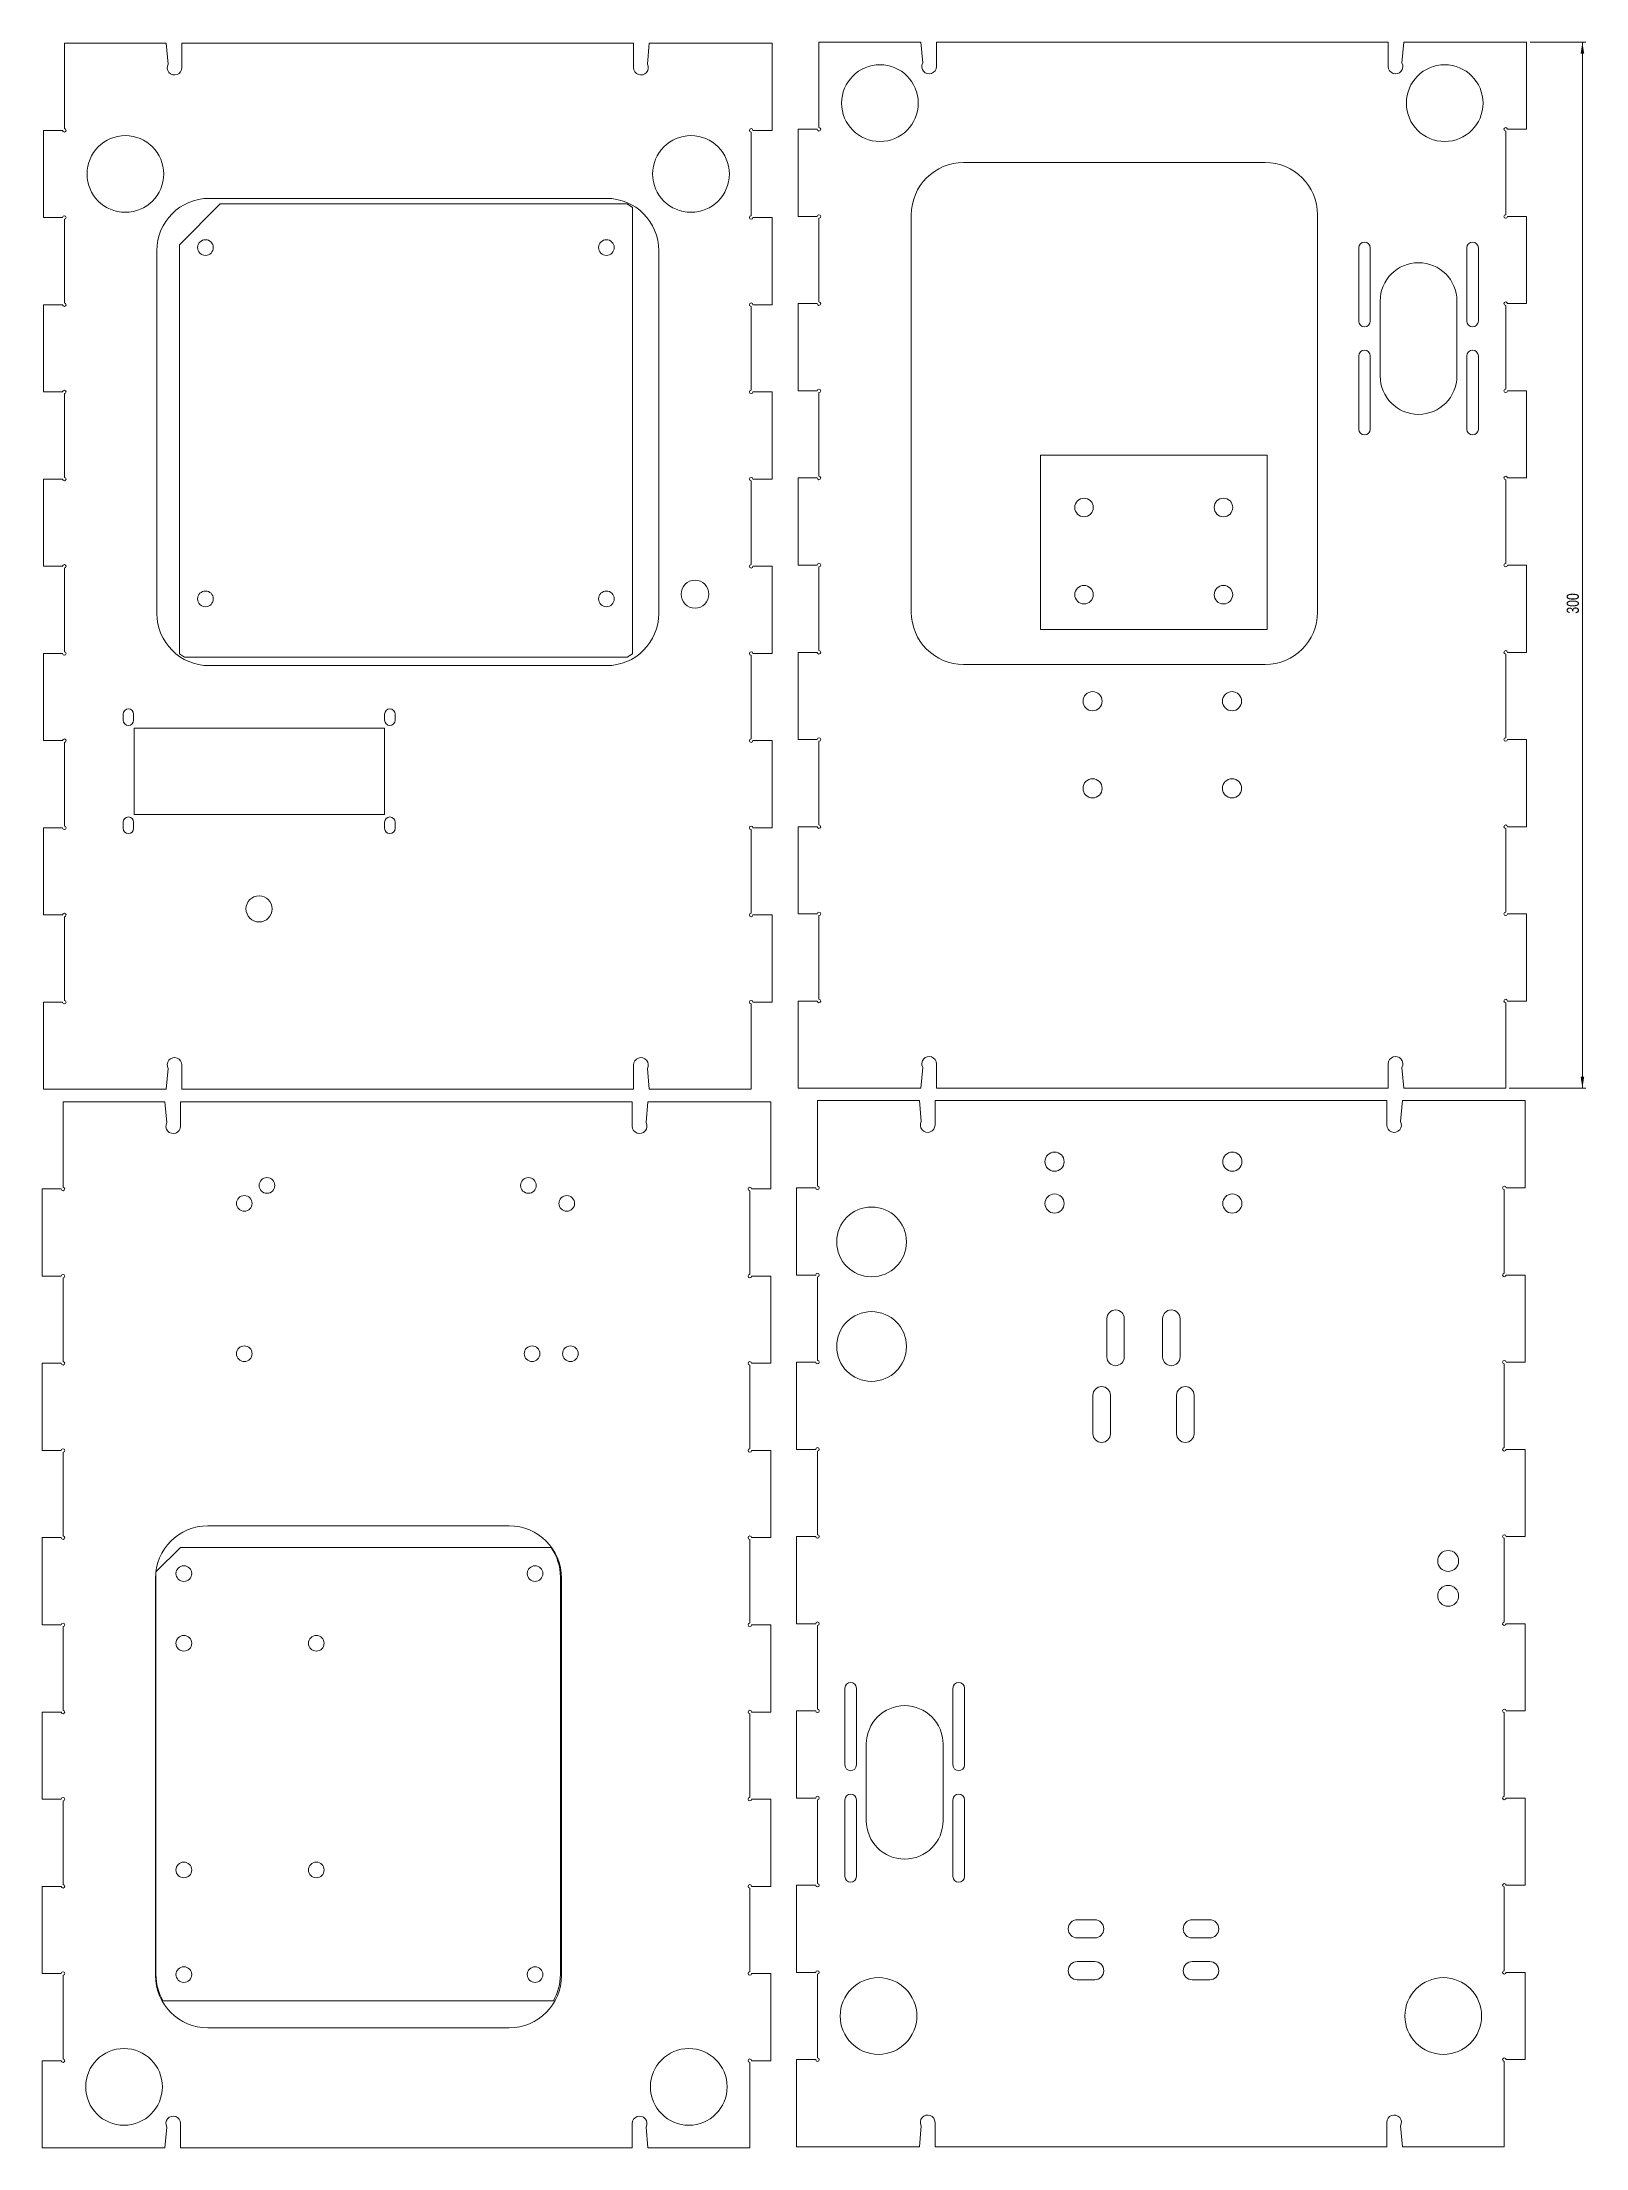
# Model space of a CAD drawing. Header units: millimetres. Extents: x 5 to 448, y 233 to 837.
import ezdxf

# ---------------------------------------------------------------- set-up
doc = ezdxf.new("R2010")
doc.units = ezdxf.units.MM
doc.styles.add('SLDTEXTSTYLE0', font='TXT', dxfattribs={"width": 0.75})
doc.dimstyles.new('SLDDIMSTYLE0', dxfattribs={"dimtxt": 3.5, "dimasz": 3.302, "dimexe": 0, "dimexo": 0.0625, "dimgap": 0.875, "dimtad": 1, "dimrnd": 1e-09, "dimzin": 12, "dimdsep": 46, "dimtxsty": 'SLDTEXTSTYLE0', "dimsah": 1, "dimcen": 0.09, "dimadec": 0, "dimazin": 3, "dimtfac": 1, "dimtofl": 0, "dimtmove": 0, "dimatfit": 3, "dimfxl": 1, "dimfrac": 2, "dimtolj": 1, "dimtzin": 12, "dimarcsym": 0})

# ---------------------------------------------------------------- blocks, each defined once
blk = doc.blocks.new('_D')
at = {"color": 7, "linetype": 'Continuous', "lineweight": 0}
for p, q in [((431.9, 836.76), (447.9, 836.76)), ((446.9, 836.76), (446.9, 536.76)), ((425.9, 536.76), (447.9, 536.76))]:
    blk.add_line(p, q, dxfattribs=at)
for points in [[(446.9, 836.76), (446.39, 833.45), (447.41, 833.45)], [(446.9, 536.76), (447.41, 540.06), (446.39, 540.06)]]:
    blk.add_solid(points, dxfattribs=at)
at = {"color": 7, "linetype": 'Continuous', "lineweight": 0, "insert": (442.39, 672.85, -2.9), "char_height": 3.5, "attachment_point": 1, "rotation": 90, "style": 'SLDTEXTSTYLE0'}
blk.add_mtext('300', dxfattribs=at)

msp = doc.modelspace()

# ---------------------------------------------------------------- linework, layer by layer
at = {"color": 7, "linetype": 'Continuous', "lineweight": 15}
for p, q in [((11.449, 811.943), (11.449, 836.444)), ((40.692, 836.444), (11.449, 836.444)), ((40.692, 836.444), (41.215, 830.466)), ((45.149, 829.444), (45.149, 836.444)), ((174.749, 836.444), (45.149, 836.444)), ((174.749, 836.444), (174.749, 829.444)), ((178.683, 830.466), (179.206, 836.444)), ((214.449, 836.444), (179.206, 836.444)), ((214.449, 811.443), (214.449, 836.444)), ((227.899, 812.257), (227.899, 836.757)), ((257.142, 836.757), (227.899, 836.757)), ((257.142, 836.757), (257.665, 830.779)), ((261.599, 829.757), (261.599, 836.757)), ((391.199, 836.757), (261.599, 836.757)), ((391.199, 836.757), (391.199, 829.757)), ((395.133, 830.779), (395.656, 836.757)), ((430.899, 836.757), (395.656, 836.757)), ((430.899, 811.757), (430.899, 836.757)), ((5.449, 811.443), (5.449, 786.443)), ((5.449, 811.443), (10.949, 811.443)), ((208.449, 810.944), (208.449, 786.943)), ((214.449, 811.443), (208.949, 811.443)), ((221.899, 811.757), (221.899, 786.757)), ((221.899, 811.757), (227.399, 811.757)), ((424.899, 811.257), (424.899, 787.257)), ((430.899, 811.757), (425.399, 811.757)), ((355.899, 802.257), (269.399, 802.257)), ((166.949, 791.943), (52.949, 791.943)), ((10.949, 786.443), (5.449, 786.443)), ((11.449, 761.943), (11.449, 785.943)), ((56.18, 790.341), (44.43, 778.591)), ((172.93, 790.341), (56.18, 790.341)), ((174.43, 789.341), (172.93, 790.341)), ((174.43, 661.341), (174.43, 789.341)), ((208.949, 786.443), (214.449, 786.443)), ((214.449, 761.443), (214.449, 786.443)), ((227.399, 786.757), (221.899, 786.757)), ((227.899, 762.257), (227.899, 786.257)), ((254.399, 787.257), (254.399, 673.257)), ((370.899, 673.257), (370.899, 787.257)), ((425.399, 786.757), (430.899, 786.757)), ((430.899, 761.757), (430.899, 786.757)), ((37.949, 776.943), (37.949, 672.943)), ((44.43, 778.591), (44.43, 661.341)), ((181.949, 672.943), (181.949, 776.943)), ((382.749, 777.757), (382.749, 756.757)), ((386.049, 756.757), (386.049, 777.757)), ((413.749, 777.757), (413.749, 756.757)), ((417.049, 756.757), (417.049, 777.757)), ((5.449, 761.443), (5.449, 736.443)), ((5.449, 761.443), (10.949, 761.443)), ((208.449, 760.943), (208.449, 736.943)), ((214.449, 761.443), (208.949, 761.443)), ((221.899, 761.757), (221.899, 736.757)), ((221.899, 761.757), (227.399, 761.757)), ((388.899, 762.507), (388.899, 741.007)), ((410.899, 741.007), (410.899, 762.507)), ((424.899, 761.257), (424.899, 737.257)), ((430.899, 761.757), (425.399, 761.757)), ((382.749, 746.757), (382.749, 725.757)), ((386.049, 725.757), (386.049, 746.757)), ((413.749, 746.757), (413.749, 725.757)), ((417.049, 725.757), (417.049, 746.757)), ((227.399, 736.757), (221.899, 736.757)), ((425.399, 736.757), (430.899, 736.757)), ((430.899, 711.757), (430.899, 736.757)), ((10.949, 736.443), (5.449, 736.443)), ((11.449, 711.943), (11.449, 735.943)), ((208.949, 736.443), (214.449, 736.443)), ((214.449, 711.443), (214.449, 736.443)), ((227.899, 712.257), (227.899, 736.257)), ((291.441, 718.298), (291.441, 668.298)), ((356.441, 718.298), (291.441, 718.298)), ((356.441, 668.298), (356.441, 718.298)), ((5.449, 711.443), (5.449, 686.443)), ((5.449, 711.443), (10.949, 711.443)), ((208.449, 710.943), (208.449, 686.943)), ((214.449, 711.443), (208.949, 711.443)), ((221.899, 711.757), (221.899, 686.757)), ((221.899, 711.757), (227.399, 711.757)), ((424.899, 711.257), (424.899, 687.257)), ((430.899, 711.757), (425.399, 711.757)), ((10.949, 686.443), (5.449, 686.443)), ((11.449, 661.943), (11.449, 685.943)), ((208.949, 686.443), (214.449, 686.443)), ((214.449, 661.443), (214.449, 686.443)), ((227.399, 686.757), (221.899, 686.757)), ((227.899, 662.257), (227.899, 686.257)), ((425.399, 686.757), (430.899, 686.757)), ((430.899, 661.757), (430.899, 686.757)), ((291.441, 668.298), (356.441, 668.298)), ((5.449, 661.443), (5.449, 636.443)), ((5.449, 661.443), (10.949, 661.443)), ((44.43, 661.341), (45.93, 660.341)), ((45.93, 660.341), (172.93, 660.341)), ((172.93, 660.341), (174.43, 661.341)), ((208.449, 660.943), (208.449, 636.943)), ((214.449, 661.443), (208.949, 661.443)), ((221.899, 661.757), (221.899, 636.757)), ((221.899, 661.757), (227.399, 661.757)), ((269.399, 658.257), (355.899, 658.257)), ((424.899, 661.257), (424.899, 637.257)), ((430.899, 661.757), (425.399, 661.757)), ((52.949, 657.943), (166.949, 657.943)), ((28.322, 644.042), (28.322, 642.292)), ((31.322, 642.292), (31.322, 644.042)), ((103.322, 644.042), (103.322, 642.292)), ((106.322, 642.292), (106.322, 644.042)), ((10.949, 636.443), (5.449, 636.443)), ((11.449, 611.943), (11.449, 635.943)), ((103.249, 640.043), (31.449, 640.043)), ((31.449, 640.043), (31.449, 615.293)), ((103.249, 615.293), (103.249, 640.043)), ((208.949, 636.443), (214.449, 636.443)), ((214.449, 611.443), (214.449, 636.443)), ((227.399, 636.757), (221.899, 636.757)), ((227.899, 612.257), (227.899, 636.257)), ((425.399, 636.757), (430.899, 636.757)), ((430.899, 611.757), (430.899, 636.757)), ((5.449, 611.443), (5.449, 586.443)), ((5.449, 611.443), (10.949, 611.443)), ((28.322, 613.042), (28.322, 611.292)), ((31.322, 611.292), (31.322, 613.042)), ((31.449, 615.293), (103.249, 615.293)), ((103.322, 613.042), (103.322, 611.292)), ((106.322, 611.292), (106.322, 613.042)), ((208.449, 610.943), (208.449, 586.943)), ((214.449, 611.443), (208.949, 611.443)), ((221.899, 611.757), (221.899, 586.757)), ((221.899, 611.757), (227.399, 611.757)), ((424.899, 611.257), (424.899, 587.257)), ((430.899, 611.757), (425.399, 611.757)), ((10.949, 586.443), (5.449, 586.443)), ((11.449, 561.943), (11.449, 585.943)), ((208.949, 586.443), (214.449, 586.443)), ((214.449, 561.443), (214.449, 586.443)), ((227.399, 586.757), (221.899, 586.757)), ((227.899, 562.257), (227.899, 586.257)), ((425.399, 586.757), (430.899, 586.757)), ((430.899, 561.757), (430.899, 586.757)), ((221.899, 561.757), (221.899, 536.757)), ((221.899, 561.757), (227.399, 561.757)), ((430.899, 561.757), (425.399, 561.757)), ((5.449, 561.443), (5.449, 536.443)), ((5.449, 561.443), (10.949, 561.443)), ((208.449, 560.943), (208.449, 536.443)), ((214.449, 561.443), (208.949, 561.443)), ((424.899, 561.257), (424.899, 536.757)), ((261.599, 536.757), (261.599, 543.757)), ((391.199, 543.757), (391.199, 536.757)), ((41.215, 542.421), (40.692, 536.443)), ((45.149, 536.443), (45.149, 543.443)), ((174.749, 543.443), (174.749, 536.443)), ((179.206, 536.443), (178.683, 542.421)), ((257.665, 542.734), (257.142, 536.757)), ((395.656, 536.757), (395.133, 542.734)), ((5.449, 536.443), (40.692, 536.443)), ((11.066, 508.377), (11.066, 532.877)), ((40.309, 532.877), (11.066, 532.877)), ((40.309, 532.877), (40.832, 526.9)), ((44.766, 525.877), (44.766, 532.877)), ((174.366, 532.877), (44.766, 532.877)), ((45.149, 536.443), (174.749, 536.443)), ((174.366, 532.877), (174.366, 525.877)), ((178.3, 526.9), (178.823, 532.877)), ((214.066, 532.877), (178.823, 532.877)), ((179.206, 536.443), (208.449, 536.443)), ((214.066, 507.877), (214.066, 532.877)), ((221.899, 536.757), (257.142, 536.757)), ((227.493, 533.194), (227.493, 508.694)), ((256.736, 533.194), (227.493, 533.194)), ((256.736, 533.194), (257.259, 527.217)), ((261.193, 526.194), (261.193, 533.194)), ((390.793, 533.194), (261.193, 533.194)), ((261.599, 536.757), (391.199, 536.757)), ((390.793, 533.194), (390.793, 526.194)), ((394.728, 527.217), (395.25, 533.194)), ((430.493, 533.194), (395.25, 533.194)), ((395.656, 536.757), (424.899, 536.757)), ((430.493, 508.194), (430.493, 533.194)), ((5.066, 507.877), (5.066, 482.877)), ((5.066, 507.877), (10.566, 507.877)), ((208.066, 507.377), (208.066, 483.377)), ((214.066, 507.877), (208.566, 507.877)), ((221.493, 508.194), (221.493, 483.194)), ((226.993, 508.194), (221.493, 508.194)), ((424.493, 483.694), (424.493, 507.694)), ((424.993, 508.194), (430.493, 508.194)), ((221.493, 483.194), (226.993, 483.194)), ((430.493, 483.194), (424.993, 483.194)), ((430.493, 458.194), (430.493, 483.194)), ((10.566, 482.877), (5.066, 482.877)), ((11.066, 458.377), (11.066, 482.377)), ((208.566, 482.877), (214.066, 482.877)), ((214.066, 457.877), (214.066, 482.877)), ((227.493, 482.694), (227.493, 458.694)), ((310.493, 470.694), (310.493, 459.694)), ((315.493, 459.694), (315.493, 470.694)), ((326.493, 470.694), (326.493, 459.694)), ((331.493, 459.694), (331.493, 470.694)), ((5.066, 457.877), (5.066, 432.877)), ((5.066, 457.877), (10.566, 457.877)), ((208.066, 457.377), (208.066, 433.377)), ((214.066, 457.877), (208.566, 457.877)), ((221.493, 458.194), (221.493, 433.194)), ((226.993, 458.194), (221.493, 458.194)), ((424.493, 433.694), (424.493, 457.694)), ((424.993, 458.194), (430.493, 458.194)), ((306.493, 448.694), (306.493, 437.694)), ((311.493, 437.694), (311.493, 448.694)), ((330.493, 448.694), (330.493, 437.694)), ((335.493, 437.694), (335.493, 448.694)), ((10.566, 432.877), (5.066, 432.877)), ((11.066, 408.377), (11.066, 432.377)), ((208.566, 432.877), (214.066, 432.877)), ((214.066, 407.877), (214.066, 432.877)), ((221.493, 433.194), (226.993, 433.194)), ((227.493, 432.694), (227.493, 408.694)), ((430.493, 433.194), (424.993, 433.194)), ((430.493, 408.194), (430.493, 433.194)), ((139.066, 411.277), (52.566, 411.277)), ((5.066, 407.877), (5.066, 382.877)), ((5.066, 407.877), (10.566, 407.877)), ((44.722, 405.077), (37.722, 398.077)), ((44.722, 405.077), (151.081, 405.077)), ((208.066, 407.377), (208.066, 383.377)), ((214.066, 407.877), (208.566, 407.877)), ((221.493, 408.194), (221.493, 383.194)), ((226.993, 408.194), (221.493, 408.194)), ((424.493, 383.694), (424.493, 407.694)), ((424.993, 408.194), (430.493, 408.194)), ((37.566, 396.277), (37.566, 282.277)), ((37.722, 282.577), (37.722, 398.077)), ((153.722, 396.577), (153.722, 282.577)), ((154.066, 282.277), (154.066, 396.277)), ((10.566, 382.877), (5.066, 382.877)), ((11.066, 358.377), (11.066, 382.377)), ((208.566, 382.877), (214.066, 382.877)), ((214.066, 357.877), (214.066, 382.877)), ((221.493, 383.194), (226.993, 383.194)), ((227.493, 382.694), (227.493, 358.694)), ((430.493, 383.194), (424.993, 383.194)), ((430.493, 358.194), (430.493, 383.194)), ((235.343, 364.694), (235.343, 342.694)), ((238.643, 342.694), (238.643, 364.694)), ((266.343, 364.694), (266.343, 342.694)), ((269.643, 342.694), (269.643, 364.694)), ((5.066, 357.877), (5.066, 332.877)), ((5.066, 357.877), (10.566, 357.877)), ((208.066, 357.377), (208.066, 333.377)), ((214.066, 357.877), (208.566, 357.877)), ((221.493, 358.194), (221.493, 333.194)), ((226.993, 358.194), (221.493, 358.194)), ((424.493, 333.694), (424.493, 357.694)), ((424.993, 358.194), (430.493, 358.194)), ((241.493, 348.694), (241.493, 326.694)), ((263.493, 326.694), (263.493, 348.694)), ((10.566, 332.877), (5.066, 332.877)), ((11.066, 308.377), (11.066, 332.377)), ((208.566, 332.877), (214.066, 332.877)), ((214.066, 307.877), (214.066, 332.877)), ((221.493, 333.194), (226.993, 333.194)), ((227.493, 332.694), (227.493, 308.694)), ((235.343, 332.694), (235.343, 310.694)), ((238.643, 310.694), (238.643, 332.694)), ((266.343, 332.694), (266.343, 310.694)), ((269.643, 310.694), (269.643, 332.694)), ((430.493, 333.194), (424.993, 333.194)), ((430.493, 308.194), (430.493, 333.194)), ((221.493, 308.194), (221.493, 283.194)), ((226.993, 308.194), (221.493, 308.194)), ((424.993, 308.194), (430.493, 308.194)), ((5.066, 307.877), (5.066, 282.877)), ((5.066, 307.877), (10.566, 307.877)), ((208.066, 307.377), (208.066, 283.377)), ((214.066, 307.877), (208.566, 307.877)), ((424.493, 283.694), (424.493, 307.694)), ((306.993, 298.294), (301.993, 298.294)), ((339.993, 298.294), (334.993, 298.294)), ((301.993, 293.094), (306.993, 293.094)), ((334.993, 293.094), (339.993, 293.094)), ((306.993, 286.294), (301.993, 286.294)), ((339.993, 286.294), (334.993, 286.294)), ((10.566, 282.877), (5.066, 282.877)), ((11.066, 258.377), (11.066, 282.377)), ((208.566, 282.877), (214.066, 282.877)), ((214.066, 257.877), (214.066, 282.877)), ((221.493, 283.194), (226.993, 283.194)), ((227.493, 282.694), (227.493, 258.694)), ((301.993, 281.094), (306.993, 281.094)), ((334.993, 281.094), (339.993, 281.094)), ((430.493, 283.194), (424.993, 283.194)), ((430.493, 258.194), (430.493, 283.194)), ((151.712, 275.077), (39.731, 275.077)), ((52.566, 267.277), (139.066, 267.277)), ((5.066, 257.877), (5.066, 232.877)), ((5.066, 257.877), (10.566, 257.877)), ((208.066, 257.377), (208.066, 232.877)), ((214.066, 257.877), (208.566, 257.877)), ((221.493, 258.194), (221.493, 233.194)), ((226.993, 258.194), (221.493, 258.194)), ((424.493, 233.194), (424.493, 257.694)), ((424.993, 258.194), (430.493, 258.194)), ((40.832, 238.854), (40.309, 232.877)), ((44.766, 232.877), (44.766, 239.877)), ((174.366, 239.877), (174.366, 232.877)), ((178.823, 232.877), (178.3, 238.854)), ((257.259, 239.172), (256.736, 233.194)), ((261.193, 233.194), (261.193, 240.194)), ((390.793, 240.194), (390.793, 233.194)), ((395.25, 233.194), (394.728, 239.172)), ((5.066, 232.877), (40.309, 232.877)), ((44.766, 232.877), (174.366, 232.877)), ((178.823, 232.877), (208.066, 232.877)), ((221.493, 233.194), (256.736, 233.194)), ((261.193, 233.194), (390.793, 233.194)), ((395.25, 233.194), (424.493, 233.194))]:
    msp.add_line(p, q, dxfattribs=at)
for centre, radius in [((245.399, 819.257), 11), ((407.399, 819.257), 11), ((28.949, 798.943), 11), ((191.199, 798.943), 11), ((51.93, 777.841), 2.25), ((166.93, 777.841), 2.25), ((303.941, 703.298), 2.65), ((343.941, 703.298), 2.65), ((192.349, 678.443), 4), ((51.93, 677.091), 2.25), ((166.93, 677.091), 2.25), ((303.941, 678.298), 2.65), ((343.941, 678.298), 2.65), ((306.399, 647.757), 2.75), ((346.399, 647.757), 2.75), ((306.399, 622.757), 2.75), ((346.399, 622.757), 2.75), ((67.299, 588.193), 3.75), ((295.493, 515.694), 2.75), ((346.493, 515.694), 2.75), ((69.566, 508.877), 2.25), ((144.566, 508.877), 2.25), ((63.066, 503.727), 2.25), ((155.566, 503.727), 2.25), ((242.993, 492.694), 10), ((295.493, 503.694), 2.75), ((346.472, 503.694), 2.75), ((242.993, 462.694), 10), ((63.066, 460.627), 2.25), ((145.616, 460.627), 2.25), ((156.616, 460.627), 2.25), ((45.722, 397.577), 2.25), ((146.472, 397.577), 2.25), ((408.393, 401.194), 3), ((408.393, 391.194), 3), ((45.722, 377.577), 2.25), ((83.722, 377.577), 2.25), ((45.722, 312.577), 2.25), ((83.722, 312.577), 2.25), ((45.722, 282.577), 2.25), ((146.472, 282.577), 2.25), ((244.993, 270.694), 11), ((406.993, 270.694), 11), ((28.566, 250.377), 11), ((190.566, 250.377), 11)]:
    msp.add_circle(centre, radius, dxfattribs=at)
for centre, radius, start, end in [((43.049, 829.443), 2.1, 150.852292, 0), ((176.849, 829.443), 2.1, 180, 29.147708), ((259.499, 829.757), 2.1, 150.852292, 0), ((393.299, 829.757), 2.1, 180, 29.147708), ((11.449, 811.443), 0.5, 180, 90), ((208.449, 811.443), 0.5, 0, 270), ((227.899, 811.757), 0.5, 180, 90), ((424.899, 811.757), 0.5, 0, 270), ((269.399, 787.257), 15, 90, 180), ((355.899, 787.257), 15, 0, 90), ((52.949, 776.943), 15, 90, 180), ((166.949, 776.943), 15, 0, 90), ((11.449, 786.443), 0.5, 270, 180), ((208.449, 786.443), 0.5, 90, 0), ((227.899, 786.757), 0.5, 270, 180), ((424.899, 786.757), 0.5, 90, 0), ((384.399, 777.757), 1.65, 0, 180), ((415.399, 777.757), 1.65, 0, 180), ((399.899, 762.507), 11, 0, 180), ((11.449, 761.443), 0.5, 180, 90), ((208.449, 761.443), 0.5, 0, 270), ((227.899, 761.757), 0.5, 180, 90), ((424.899, 761.757), 0.5, 0, 270), ((384.399, 756.757), 1.65, 180, 360), ((415.399, 756.757), 1.65, 180, 360), ((384.399, 746.757), 1.65, 360, 180), ((415.399, 746.757), 1.65, 0, 180), ((11.449, 736.443), 0.5, 270, 180), ((208.449, 736.443), 0.5, 90, 0), ((227.899, 736.757), 0.5, 270, 180), ((399.899, 741.007), 11, 180, 0), ((424.899, 736.757), 0.5, 90, 0), ((384.399, 725.757), 1.65, 180, 360), ((415.399, 725.757), 1.65, 180, 360), ((11.449, 711.443), 0.5, 180, 90), ((208.449, 711.443), 0.5, 0, 270), ((227.899, 711.757), 0.5, 180, 90), ((424.899, 711.757), 0.5, 0, 270), ((11.449, 686.443), 0.5, 270, 180), ((208.449, 686.443), 0.5, 90, 0), ((227.899, 686.757), 0.5, 270, 180), ((424.899, 686.757), 0.5, 90, 0), ((52.949, 672.943), 15, 180, 270), ((166.949, 672.943), 15, 270, 0), ((269.399, 673.257), 15, 180, 270), ((355.899, 673.257), 15, 270, 0), ((11.449, 661.443), 0.5, 180, 90), ((208.449, 661.443), 0.5, 0, 270), ((227.899, 661.757), 0.5, 180, 90), ((424.899, 661.757), 0.5, 0, 270), ((29.822, 644.042), 1.5, 0, 180), ((29.822, 642.292), 1.5, 180, 0), ((104.822, 644.042), 1.5, 0, 180), ((104.822, 642.292), 1.5, 180, 0), ((11.449, 636.443), 0.5, 270, 180), ((208.449, 636.443), 0.5, 90, 0), ((227.899, 636.757), 0.5, 270, 180), ((424.899, 636.757), 0.5, 90, 0), ((11.449, 611.443), 0.5, 180, 90), ((29.822, 613.042), 1.5, 0, 180), ((29.822, 611.292), 1.5, 180, 0), ((104.822, 613.042), 1.5, 0, 180), ((104.822, 611.292), 1.5, 180, 0), ((208.449, 611.443), 0.5, 0, 270), ((227.899, 611.757), 0.5, 180, 90), ((424.899, 611.757), 0.5, 0, 270), ((11.449, 586.443), 0.5, 270, 180), ((208.449, 586.443), 0.5, 90, 0), ((227.899, 586.757), 0.5, 270, 180), ((424.899, 586.757), 0.5, 90, 0), ((11.449, 561.443), 0.5, 180, 90), ((208.449, 561.443), 0.5, 0, 270), ((227.899, 561.757), 0.5, 180, 90), ((424.899, 561.757), 0.5, 0, 270), ((43.049, 543.443), 2.1, 0, 209.147708), ((176.849, 543.443), 2.1, 330.852292, 180), ((259.499, 543.757), 2.1, 0, 209.147708), ((393.299, 543.757), 2.1, 330.852292, 180), ((42.666, 525.877), 2.1, 150.852292, 0), ((176.466, 525.877), 2.1, 180, 29.147708), ((259.093, 526.194), 2.1, 150.852292, 0), ((392.893, 526.194), 2.1, 180, 29.147708), ((11.066, 507.877), 0.5, 180, 90), ((208.066, 507.877), 0.5, 0, 270), ((227.493, 508.194), 0.5, 180, 90), ((424.493, 508.194), 0.5, 0, 270), ((11.066, 482.877), 0.5, 270, 180), ((208.066, 482.877), 0.5, 90, 0), ((227.493, 483.194), 0.5, 270, 180), ((424.493, 483.194), 0.5, 90, 0), ((312.993, 470.694), 2.5, 0, 180), ((328.993, 470.694), 2.5, 0, 180), ((312.993, 459.694), 2.5, 180, 0), ((328.993, 459.694), 2.5, 180, 0), ((11.066, 457.877), 0.5, 180, 90), ((208.066, 457.877), 0.5, 0, 270), ((227.493, 458.194), 0.5, 180, 90), ((424.493, 458.194), 0.5, 0, 270), ((308.993, 448.694), 2.5, 0, 180), ((332.993, 448.694), 2.5, 0, 180), ((308.993, 437.694), 2.5, 180, 0), ((332.993, 437.694), 2.5, 180, 0), ((11.066, 432.877), 0.5, 270, 180), ((208.066, 432.877), 0.5, 90, 0), ((227.493, 433.194), 0.5, 270, 180), ((424.493, 433.194), 0.5, 90, 0), ((52.566, 396.277), 15, 90, 180), ((139.066, 396.277), 15, 0, 90), ((11.066, 407.877), 0.5, 180, 90), ((138.722, 396.577), 15, 0, 34.518108), ((208.066, 407.877), 0.5, 0, 270), ((227.493, 408.194), 0.5, 180, 90), ((424.493, 408.194), 0.5, 0, 270), ((11.066, 382.877), 0.5, 270, 180), ((208.066, 382.877), 0.5, 90, 0), ((227.493, 383.194), 0.5, 270, 180), ((424.493, 383.194), 0.5, 90, 0), ((236.993, 364.694), 1.65, 0, 180), ((267.993, 364.694), 1.65, 0, 180), ((11.066, 357.877), 0.5, 180, 90), ((208.066, 357.877), 0.5, 0, 270), ((227.493, 358.194), 0.5, 180, 90), ((252.493, 348.694), 11, 0, 180), ((424.493, 358.194), 0.5, 0, 270), ((236.993, 342.694), 1.65, 180, 0), ((267.993, 342.694), 1.65, 180, 0), ((11.066, 332.877), 0.5, 270, 180), ((208.066, 332.877), 0.5, 90, 0), ((227.493, 333.194), 0.5, 270, 180), ((236.993, 332.694), 1.65, 0, 180), ((267.993, 332.694), 1.65, 0, 180), ((424.493, 333.194), 0.5, 90, 0), ((252.493, 326.694), 11, 180, 0), ((11.066, 307.877), 0.5, 180, 90), ((208.066, 307.877), 0.5, 0, 270), ((227.493, 308.194), 0.5, 180, 90), ((236.993, 310.694), 1.65, 180, 0), ((267.993, 310.694), 1.65, 180, 0), ((424.493, 308.194), 0.5, 0, 270), ((301.993, 295.694), 2.6, 90, 270), ((306.993, 295.694), 2.6, 270, 90), ((334.993, 295.694), 2.6, 90, 270), ((339.993, 295.694), 2.6, 270, 90), ((301.993, 283.694), 2.6, 90, 270), ((306.993, 283.694), 2.6, 270, 90), ((334.993, 283.694), 2.6, 90, 270), ((339.993, 283.694), 2.6, 270, 90), ((11.066, 282.877), 0.5, 270, 180), ((52.566, 282.277), 15, 180, 270), ((52.722, 282.577), 15, 180, 210), ((139.066, 282.277), 15, 270, 0), ((138.722, 282.577), 15, 330, 0), ((208.066, 282.877), 0.5, 90, 0), ((227.493, 283.194), 0.5, 270, 180), ((424.493, 283.194), 0.5, 90, 0), ((11.066, 257.877), 0.5, 180, 90), ((208.066, 257.877), 0.5, 0, 270), ((227.493, 258.194), 0.5, 180, 90), ((424.493, 258.194), 0.5, 0, 270), ((42.666, 239.877), 2.1, 0, 209.147708), ((176.466, 239.877), 2.1, 330.852292, 180), ((259.093, 240.194), 2.1, 0, 209.147708), ((392.893, 240.194), 2.1, 330.852292, 180)]:
    msp.add_arc(centre, radius, start, end, dxfattribs=at)

# ---------------------------------------------------------------- dimensions: what is measured, and where the dimension line sits
at = {"color": 7, "linetype": 'Continuous', "lineweight": 0}
dim = msp.add_linear_dim(base=(446.899, 536.757), p1=(430.899, 836.757), p2=(424.899, 536.757), angle=90, dimstyle='SLDDIMSTYLE0', dxfattribs=at)
dim.commit()
dim.dimension.update_dxf_attribs({"geometry": '_D', "text_midpoint": (446.899, 678.154), "dimtype": 160})

doc.saveas('drawing.dxf')
